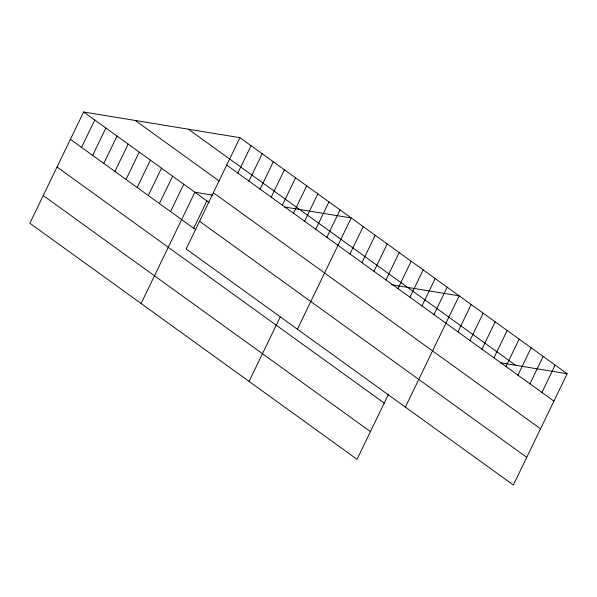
<?xml version="1.0" encoding="UTF-8"?>
<svg xmlns="http://www.w3.org/2000/svg" width="597" height="597" viewBox="0 0 597 597"><rect width="100%" height="100%" fill="white"/><g stroke="black" fill="none" stroke-linecap="round" stroke-linejoin="round"><path stroke-width="0.9" d="M239.957 137.691L186.167 248.956L513.36 485.018L567.15 373.752L239.957 137.691L83.64 111.982L29.85 223.248L357.043 459.309L388.55 394.132M81.535 147.369L94.759 120.012M92.662 155.392L105.885 128.034M103.788 163.421L117.012 136.064M114.908 171.443L128.139 144.086M126.034 179.473L139.258 152.116M137.161 187.495L150.384 160.138M148.287 195.525L161.511 168.167M159.406 203.547L172.63 176.19M170.533 211.577L183.757 184.219M141.093 303.507L194.883 192.241L212.935 195.212M193.652 228.255L206.883 200.898M237.852 173.078L251.076 145.72M248.979 181.107L262.202 153.742M260.105 189.13L273.329 161.772M271.225 197.159L284.456 169.802M282.351 205.181L295.575 177.824M293.478 213.211L306.701 185.854M304.604 221.233L317.828 193.876M315.723 229.263L328.954 201.905M249.068 381.408L280.187 317.044M326.85 237.285L340.074 209.928M297.41 329.216L351.2 217.957L284.56 206.995M349.969 253.971L363.2 226.606M361.969 262.62L375.192 235.263M373.968 271.277L387.192 243.919M385.961 279.933L399.192 252.576M397.96 288.59L411.184 261.232M409.96 297.246L423.183 269.889M421.952 305.903L435.183 278.545M433.952 314.559L447.175 287.202M405.385 407.117L459.175 295.851L391.647 284.747M457.944 331.865L471.175 304.507M469.943 340.521L483.167 313.164M481.943 349.178L495.167 321.82M493.935 357.834L507.166 330.477M505.935 366.491L519.159 339.133M517.935 375.147L531.158 347.79M529.927 383.804L543.158 356.446M541.927 392.453L555.15 365.095M500.51 362.789L567.15 373.752M188.368 129.213L515.562 365.267M226.726 165.056L553.926 401.109M135.22 120.467L219.024 180.928M213.345 192.741L540.539 428.803M83.64 111.982L209.129 202.525M199.555 221.271L526.748 457.324M70.409 139.34L195.906 229.882M57.028 167.033L384.222 403.087M43.238 195.555L370.431 431.616"/></g></svg>
